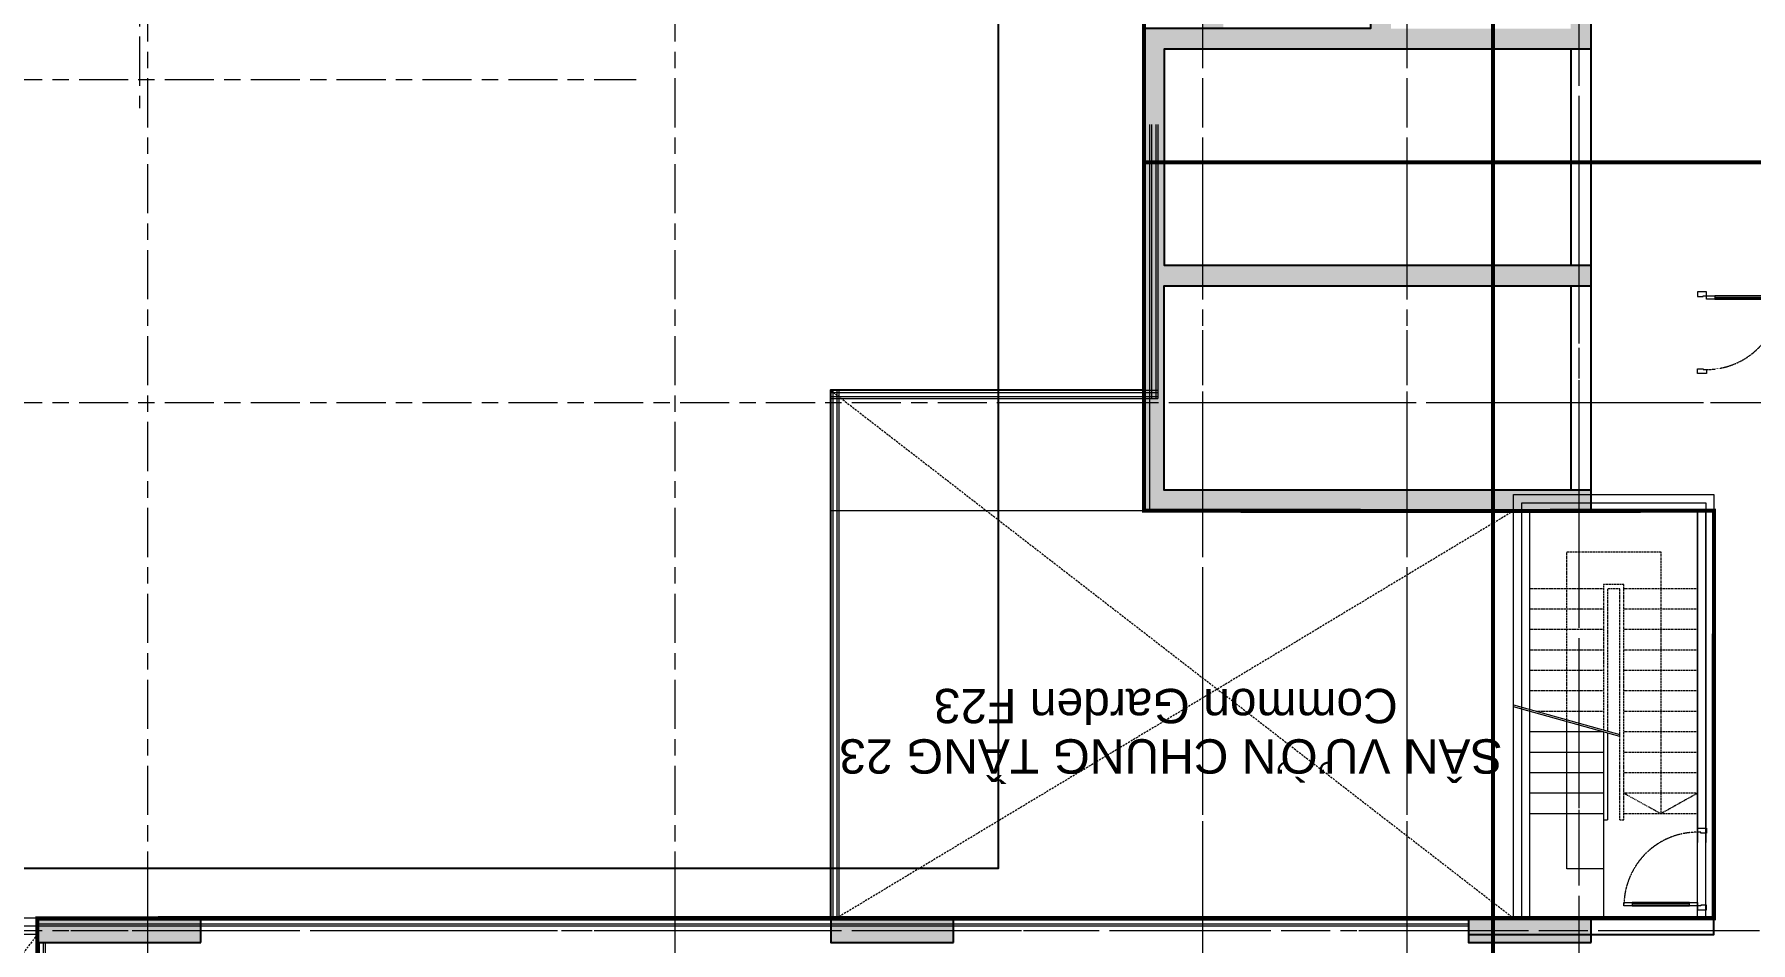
# Model space of a CAD drawing. Header units: millimetres. Extents: x -100356 to 314685, y 446 to 1273965.
# Drawn here: x 49903 to 70891, y 1105814 to 1116914 of the extents above; entities that cross this region are included whole.
import ezdxf
from ezdxf.xclip import XClip

# ---------------------------------------------------------------- set-up
doc = ezdxf.new("R2010")
doc.units = ezdxf.units.MM
doc.header["$XCLIPFRAME"] = 2
for name, pattern in [('20180221 BF$0$Core - tb$0$HIDDEN', [0.375, 0.25, -0.125]), ('A1 - dp$0$HIDDEN', [0.375, 0.25, -0.125]), ('CENTER', [2, 1.25, -0.25, 0.25, -0.25]), ('CENTER2', [28.574999999999996, 19.05, -3.174999999999999, 3.174999999999999, -3.174999999999999]), ('Core - tb$0$HIDDEN', [0.375, 0.25, -0.125]), ('Dash', [6, 3, -3]), ('HIDDEN', [0.375, 0.25, -0.125]), ('Kume - Grid Line', [10.5, 5.999999999999999, -1.25, 2, -1.25])]:
    doc.linetypes.add(name, pattern=pattern)
for name, color, linetype, lineweight in [('$0$FURNITURE', 8, 'Continuous', 5), ('$0$TUONG 2', 2, 'Continuous', 35), ('20180221 BF$0$TUONG 2', 2, 'Continuous', 25), ('A-_ANOT----_D', 7, 'Continuous', 5), ('A-_ROOM----_H', 8, 'Continuous', 9), ('A.Axis', 251, 'CENTER2', 13), ('A.Wall', 2, 'Continuous', 25), ('A1 - dp$0$A.Thin', 8, 'Continuous', 13), ('A1 - dp$0$FURNITURE', 8, 'Continuous', 5), ('Core - tb$0$CUA', 5, 'Continuous', 9), ('Hatch-wall', 251, 'Continuous', 5), ('KÍNH', 150, 'Continuous', 9), ('LC.HA', 250, 'Continuous', 9), ('LGI', 250, 'CENTER', 9), ('TEXT', 6, 'Continuous', 20), ('TXT', 1, 'Continuous', 25)]:
    doc.layers.add(name, color=color, linetype=linetype, lineweight=lineweight)
doc.layers.add('STR', color=7, linetype='Continuous')
doc.styles.add('VnArial', font='Font - TrueType - Arial.ttf')

# ---------------------------------------------------------------- blocks, each defined once
blk = doc.blocks.new('*U220')
at = {"layer": '$0$FURNITURE'}
for p, q in [((0, 100), (17500.27795205399, 100.0000066141886)), ((0, 75), (17500.27795205399, 75.00000661418859)), ((0, 25), (17500.27795205399, 25.00000661418858)), ((0, 0), (17500.27795205399, 6.614188582403596e-06))]:
    blk.add_line(p, q, dxfattribs=at)
blk = doc.blocks.new('*U221')
at = {"layer": '$0$FURNITURE'}
for p, q in [((0, 100), (3349.507333313322, 100.0000012659384)), ((0, 75), (3349.507333313322, 75.00000126593837)), ((0, 25), (3349.507333313322, 25.00000126593836)), ((0, 0), (3349.507333313322, 1.265938359457763e-06))]:
    blk.add_line(p, q, dxfattribs=at)
blk = doc.blocks.new('*U222')
at = {"layer": '$0$FURNITURE'}
for p, q in [((0, 100), (3999.993396693291, 100.000001511788)), ((0, 75), (3999.993396693291, 75.00000151178803)), ((0, 25), (3999.993396693291, 25.00000151178803)), ((0, 0), (3999.993396693291, 1.511788025686377e-06))]:
    blk.add_line(p, q, dxfattribs=at)
blk = doc.blocks.new('*U226')
at = {"layer": '$0$FURNITURE'}
for p, q in [((0, 100), (6450.398359066839, 100.0000024379128)), ((0, 75), (6450.398359066839, 75.00000243791278)), ((0, 25), (6450.398359066839, 25.00000243791278)), ((0, 0), (6450.398359066839, 2.437912774607521e-06))]:
    blk.add_line(p, q, dxfattribs=at)
blk = doc.blocks.new('grid tower')
at = {"layer": 'A.Axis', "linetype": 'Kume - Grid Line', "lineweight": 9, "ltscale": 100}
for p, q in [((5849.799126981408, -18372.69118757342), (5849.799126981641, 38890.60686938796)), ((7949.799126981641, 38386.77397704031), (7949.799126981408, -18372.69118757342)), ((10449.79834466649, 38386.77397704031), (10449.79834466625, -18372.69118757342)), ((16899.79834466649, 38386.77397704031), (16899.79834466637, -18372.69118757348)), ((23349.7983446666, 38386.77397704025), (23349.79834466649, -18372.69118757348)), ((48341.18399926659, 19849.9365124742), (-14918.79991812445, 19849.93651247438)), ((48341.18399926659, 13399.9365124742), (-14918.79991812457, 13399.93651247438)), ((23449.79834466637, -18372.69118757348), (23449.79834466637, 9799.935041541816)), ((48341.18399926659, 9449.936512474203), (17376.63848223537, 9449.936512474262))]:
    blk.add_line(p, q, dxfattribs=at)
blk = doc.blocks.new('SECTION SYMBOL')
at = {"layer": 'TXT', "linetype": '20180221 BF$0$Core - tb$0$HIDDEN', "ltscale": 300, "const_width": 50}
for points, elevation in [([(-1199.725483602029, -31835.05622507178), (-1199.725483602029, 11794.64298388502)], -1.04373681160016e-06), ([(19510.77065663371, -10461.77738756104), (-5469.861726235598, -10461.77738756104), (-5469.861726235598, -5230.884368482046), (-37732.83445884188, -5230.884387059661)], -6.93973582104195e-05)]:
    blk.add_lwpolyline(points, dxfattribs=dict(at, elevation=elevation))
blk = doc.blocks.new('X-GRID')
at = {"layer": 'LGI', "ltscale": 1500}
for p, q in [((-36549.99921768496, -7272.626217615769), (-36549.99921768473, 49990.6718393456)), ((-34449.99921768473, 49486.83894699798), (-34449.99921768496, -7272.626217615776)), ((-31949.99999999988, 49486.83894699797), (-31950.00000000012, -7272.626217615774)), ((-25499.99999999988, 49486.83894699794), (-25500, -7272.6262176158)), ((-19049.99999999977, 49486.83894699792), (-19049.99999999988, -7272.626217615814)), ((5008.778208642208, 30950.00148243189), (-57318.59826279082, 30950.00148243203)), ((5008.778208642208, 24500.00148243189), (-57318.59826279094, 24500.00148243203)), ((-18950, -7272.626217615822), (-18950, 20900.00001149947)), ((5008.778208642208, 20550.00148243189), (-25023.159862431, 20550.00148243194))]:
    blk.add_line(p, q, dxfattribs=at)
blk = doc.blocks.new('f23 grid column')
at = {"layer": 'LC.HA'}
h = blk.add_hatch(color=256, dxfattribs=at)
h.dxf.hatch_style = 1
h.paths.add_polyline_path([(-5.00498772226274, -8891.63585098373), (-5.00498772226274, -8391.63585098373), (-255.0049877222627, -8391.63585098373), (-255.0049877222627, -8891.63585098373), (-2455.004987722263, -8891.63585098373), (-2455.004987722263, -311.5316720608971), (-255.0049877222627, -311.5316720608971), (-255.0049877222627, -811.6269479002804), (-5.00498772226274, -811.6269479002804), (-5.00498772226274, -61.53167206089711), (-2705.004987722263, -61.53167206089711), (-2705.004987722263, -8891.63585098373), (-5475.004997391545, -8891.63585098373), (-5475.004997391545, -14782.81064080412), (-5.004987722204532, -14782.81064080412), (-5.004987722204532, -14532.81064080412), (-5225.004997391545, -14532.81064080412), (-5225.004997391545, -12032.81064080412), (-5.004987722204532, -12032.81064080412), (-5.00498772226274, -11782.81064080412), (-5225.004997391545, -11782.81064080412), (-5225.004997391545, -9141.63585098373), (-5.00498772226274, -9141.63585098373)])
h.paths.add_polyline_path([(-5.00498772226274, -1811.62694790028), (-255.0049877222627, -1811.62694790028), (-255.0049877222627, -3011.62694790028), (-5.00498772226274, -3011.62694790028)], flags=17)
h.paths.add_polyline_path([(-5.00498772226274, -4001.629173671128), (-255.0049877222627, -4001.629173671128), (-255.0049877222627, -5201.629173671128), (-5.00498772226274, -5201.629173671128)], flags=17)
h.paths.add_polyline_path([(-5.00498772226274, -6191.631399441976), (-255.0049877222627, -6191.631399441976), (-255.0049877222627, -7391.631399441976), (-5.00498772226274, -7391.631399441976)], flags=17)
h.paths.add_polyline_path([(-4505.004987722263, -6841.635850983788), (-4755.005326742947, -6841.635850983788), (-4755.005326742947, -8891.63585098373), (-4505.004987722263, -8891.63585098373)], flags=17)
h = blk.add_hatch(color=256, dxfattribs=at)
h.dxf.hatch_style = 1
h.paths.add_polyline_path([(-17005.71586361015, -20061.099129637), (-17005.71586361015, -19757.37426292314), (-19005.71586361015, -19757.37426292314), (-19005.71586361015, -20061.099129637)])
h = blk.add_hatch(color=256, dxfattribs=at)
h.dxf.hatch_style = 1
h.paths.add_polyline_path([(-7805.009798458719, -20061.099129637), (-7805.009798458719, -19761.099129637), (-9305.00979845872, -19761.099129637), (-9305.00979845872, -20061.099129637)])
h = blk.add_hatch(color=256, dxfattribs=at)
h.dxf.hatch_style = 1
h.paths.add_polyline_path([(-5.010580773756374, -20061.09911182779), (-5.010580773756374, -19761.09911182779), (-1505.010580773756, -19761.09911182779), (-1505.010580773756, -20061.09911182779)])
at = {"layer": 'STR', "ltscale": 1000}
for points, elevation in [([(-5.009459437860642, -14782.80580169446), (-5.009459437918849, -8891.631011874066), (-5.009459437918849, -61.52683295123279), (-2705.009459437919, -61.52683295123279), (-2705.009459437919, -8891.631011874066), (-5475.009469107201, -8891.631011874066), (-5475.009469107201, -14782.80580169446)], -2.200699189112951e-06), ([(-17005.71586361015, -20061.099129637), (-17005.71586361015, -19757.37426292314), (-19005.71586361015, -19757.37426292314), (-19005.71586361015, -20061.099129637)], -1.156962377512805e-06), ([(-7805.009798458719, -20061.099129637), (-7805.009798458719, -19761.099129637), (-9305.00979845872, -19761.099129637), (-9305.00979845872, -20061.099129637)], -2.200699189112951e-06), ([(-5.010580773756374, -20061.09911182779), (-5.010580773756374, -19761.09911182779), (-1505.010580773756, -19761.09911182779), (-1505.010580773756, -20061.09911182779)], -2.200699189112951e-06)]:
    blk.add_lwpolyline(points, close=True, dxfattribs=dict(at, elevation=elevation))
at = {"layer": 'STR', "ltscale": 1000, "elevation": -2.200699189112951e-06}
for points in [[(-5.009459437860642, -9141.631011874066), (-5225.009469107201, -9141.631011874066), (-5225.009469107201, -11782.80580169446), (-5.009459437860642, -11782.80580169446)], [(-5.009459437860642, -14532.80580169446), (-5225.009469107201, -14532.80580169446), (-5225.009469107201, -12032.80580169446), (-5.009459437860642, -12032.80580169446)]]:
    blk.add_lwpolyline(points, dxfattribs=at)
at = {"layer": 'STR', "elevation": -2.200699189112951e-06}
for points in [[(-255.0094594378606, -9141.631011874066), (-255.0094594378606, -11782.80580169446)], [(-255.0094594378606, -12032.80580169446), (-255.0094594378606, -14532.80580169446)]]:
    blk.add_lwpolyline(points, dxfattribs=at)
at = {"rotation": 180}
blk.add_blockref('X-GRID', (-36705.0097984586, 11038.47167832364, -2.200699189112951e-06), dxfattribs=at)
blk = doc.blocks.new('*U547')
blk.add_line((70.00000000001444, 99.9999999999899), (70.00000000013722, 799.9999999999897))
for points in [[(50, -7.237242930944284e-12), (50.00000000015177, 899.9999999999927), (90.00000000015177, 899.9999999999866), (90, -1.302987944664276e-11)], [(50.00000000001467, 99.99999999999281), (90.00000000001444, 99.999999999987), (90.00000000013722, 799.9999999999868), (50.00000000013722, 799.9999999999925)], [(-1.591615728102624e-11, -110), (59.99999999998408, -110.0000000000087), (59.99999999999409, -40.00000000000868), (49.99999999999409, -40.00000000000724), (50, -7.237242930944284e-12), (0, 0)], [(999.999999999984, -110.0000000001661), (939.999999999984, -110.0000000001574), (939.999999999994, -40.00000000015734), (949.999999999994, -40.00000000015878), (949.9999999999999, -1.587872996520266e-10), (999.9999999999999, -1.659961208735405e-10)]]:
    blk.add_lwpolyline(points, close=True)
at = {"linetype": 'Core - tb$0$HIDDEN'}
blk.add_arc((50, -7.237242930944284e-12), 900, 359.9999999999917, 89.99999999999349, dxfattribs=at)
blk = doc.blocks.new('*U548')
blk.add_line((-70.00000000001432, -99.99999999998997), (-70.00000000013665, -799.9999999999897))
for points in [[(-999.9999999999841, 110.0000000001653), (-939.9999999999841, 110.0000000001567), (-939.9999999999941, 40.00000000015663), (-949.9999999999941, 40.00000000015807), (-949.9999999999999, 1.580649147849706e-10), (-999.9999999999999, 1.65235285413519e-10)], [(-50, 7.19879233797885e-12), (-50.00000000015109, -899.9999999999927), (-90.00000000015109, -899.9999999999867), (-90, 1.296351055024798e-11)], [(1.580247044330463e-11, 110), (-59.9999999999842, 110.0000000000086), (-59.99999999999409, 40.00000000000863), (-49.99999999999409, 40.0000000000072), (-50, 7.19879233797885e-12), (0, 0)], [(-50.00000000001455, -99.99999999999282), (-90.00000000001432, -99.99999999998707), (-90.00000000013665, -799.9999999999869), (-50.00000000013665, -799.9999999999925)]]:
    blk.add_lwpolyline(points, close=True)
at = {"linetype": 'Core - tb$0$HIDDEN'}
blk.add_arc((-50, 7.19879233797885e-12), 900, 179.9999999999916, 269.9999999999935, dxfattribs=at)
blk = doc.blocks.new('*U550')
at = {"layer": '$0$FURNITURE'}
for p, q in [((0, 100), (1500.655131383852, 100.0000005671691)), ((0, 75), (1500.655131383852, 75.00000056716907)), ((0, 25), (1500.655131383852, 25.00000056716905)), ((0, 0), (1500.655131383852, 5.671690508755301e-07))]:
    blk.add_line(p, q, dxfattribs=at)

msp = doc.modelspace()

# ---------------------------------------------------------------- linework, layer by layer
at = {"color": 3, "linetype": 'Dash', "ltscale": 30, "const_width": 49.99999999999999, "elevation": 6.810414821807968e-05}
msp.add_lwpolyline([(81740.8907744137, 1094510.510617869), (66541.28573566959, 1094510.510617431), (66541.28528616518, 1097410.503743751), (64340.49054658022, 1097410.503402624), (64339.08590858627, 1094510.511014331), (51140.48806455201, 1094510.697453874), (51140.42150482453, 1097410.509787037), (49940.47087348572, 1097410.509786967), (49940.47086910158, 1106110.541830122), (51440.33464052172, 1106110.541830122), (51440.33464052062, 1106113.56623453), (67440.74882111627, 1106113.56623453), (67440.74882111627, 1106113.566237554), (70440.74872964945, 1106113.566237554), (70440.74873996804, 1108110.541836736), (70440.88655457225, 1111092.353189294), (67440.88498018343, 1111089.328788476), (67440.8838347686, 1111089.328788476), (63470.88655457226, 1111092.353189294), (63470.88710429367, 1123210.447527642)], dxfattribs=at)
at = {"layer": '20180221 BF$0$TUONG 2', "ltscale": 0.5, "elevation": 6.914788502967984e-05}
msp.add_lwpolyline([(63470.75032160797, 1112563.964595173), (59640.75411687494, 1112564.059874049), (59640.75413865083, 1106113.661514982)], dxfattribs=at)
at = {"layer": 'A-_ROOM----_H', "ltscale": 0.5, "elevation": 6.914788501104583e-05}
msp.add_lwpolyline([(63540.74753167817, 1111092.353189294), (67440.74874721914, 1111092.353189294), (67440.74874721914, 1111092.353189294), (70440.74873996798, 1111092.353189294), (70440.74873996804, 1106113.566237554), (59640.75412654404, 1106113.566237554), (59640.75411687476, 1112563.964596621), (63540.74753167823, 1112563.964596621)], close=True, dxfattribs=at)
at = {"layer": 'A.Wall', "ltscale": 0.5, "elevation": 6.889558772075077e-05}
msp.add_lwpolyline([(70440.74872964945, 1106113.566237554), (67440.74882115405, 1106113.566237554), (67440.74882115405, 1105913.569590026), (70440.74872964945, 1105913.569590027)], close=True, dxfattribs=at)
at = {"layer": 'A1 - dp$0$A.Thin', "linetype": 'A1 - dp$0$HIDDEN', "ltscale": 100}
for points, elevation in [([(59640.75411687494, 1112564.059874049), (67990.88825473054, 1106113.566237554)], 6.914788502967984e-05), ([(67990.88825473054, 1111089.328788476), (59715.75413865071, 1106114.059861351)], 6.810371922905436e-05), ([(49940.33876208634, 1105913.56623094), (41339.67291449493, 1094713.630670347)], 6.889558775801891e-05)]:
    msp.add_lwpolyline(points, dxfattribs=dict(at, elevation=elevation))
at = {"layer": 'A1 - dp$0$FURNITURE', "ltscale": 0.5, "elevation": 6.914788502967984e-05}
msp.add_lwpolyline([(63470.75032160797, 1111092.353189294), (59640.75411687476, 1111092.353189294), (59640.75411687476, 1112563.964596621), (63470.75032160797, 1112563.964596621)], close=True, dxfattribs=at)
at = {"layer": 'Hatch-wall', "ltscale": 0.5, "elevation": 6.889558775801891e-05}
for points in [[(49940.33876208634, 1106113.56623094), (41139.66433722857, 1106113.56623094), (41139.67306497407, 1094513.630670347), (49740.88622522062, 1094513.630670347)], [(49940.33876208634, 1106013.56623094), (41239.66441246826, 1106013.56623094), (41239.6729897345, 1094613.630670347), (49740.88622522062, 1094613.630670347)], [(49940.33876208634, 1105913.56623094), (41339.66448770795, 1105913.56623094), (41339.67291449493, 1094713.630670347), (49740.88622522062, 1094713.630670347)]]:
    msp.add_lwpolyline(points, dxfattribs=at)
at = {"layer": 'KÍNH', "ltscale": 0.5}
for points, elevation in [([(67990.88825473054, 1106113.566237554), (67990.88825473054, 1111289.328788476), (70440.88655457243, 1111289.328788476), (70440.88655457231, 1107039.328809419)], 6.810371922905436e-05), ([(68090.88881007476, 1108688.088254974), (68090.88827607977, 1111189.328788476), (70340.88655457243, 1111189.328788476), (70340.88655457231, 1107039.337772507)], 6.810371922905436e-05), ([(68190.88881600676, 1108660.302683883), (68190.888297429, 1111089.328788476), (70240.88655457243, 1111089.328788476), (70240.88655457231, 1107039.346735594)], 6.810371922905436e-05), ([(69290.88655457243, 1108333.904362696), (67990.88880857434, 1108695.116139153)], 6.810371922905436e-05), ([(69296.2408257317, 1108353.174333645), (67996.24307973361, 1108714.386110101)], 6.810371922905436e-05), ([(68090.88949909578, 1106113.566237554), (68090.88881448859, 1108714.29430068)], 6.990434796744442e-05), ([(68190.88949947209, 1106113.566237554), (68190.88882042059, 1108686.508729589)], 6.990434796744442e-05), ([(69090.88935417157, 1108389.438402374), (68190.99242968111, 1108389.519060925)], 6.810371922905436e-05), ([(69090.92481083794, 1106714.208236415), (68640.9852889949, 1106714.208236415), (68640.92875469323, 1108561.462571136)], 6.990434796744442e-05), ([(69090.88935417157, 1108389.474723695), (69090.92481083794, 1107314.850235276), (69140.92481083794, 1107314.850235276)], 6.810371922905436e-05), ([(69140.88935417157, 1108375.581938974), (69140.92481083794, 1107314.850235276)], 6.810371922905436e-05), ([(69090.9565765627, 1108139.44124872), (68191.05965207225, 1108139.521907271)], 6.810371922905436e-05), ([(69090.88935417157, 1107889.444107116), (68190.99242968111, 1107889.524765667)], 6.810371922905436e-05), ([(69090.88935417157, 1107639.446959487), (68190.99242968111, 1107639.527618038)], 6.810371922905436e-05), ([(69090.88935417157, 1107389.449811858), (68190.99242968111, 1107389.530470409)], 6.810371922905436e-05), ([(69090.92481083794, 1107314.850235276), (69090.92481083794, 1106113.566237554)], 6.990434796744442e-05)]:
    msp.add_lwpolyline(points, dxfattribs=dict(at, elevation=elevation))
at = {"layer": 'KÍNH', "elevation": 6.889558772075077e-05}
for points in [[(70240.74873996798, 1106113.566237554), (70240.74873996798, 1111092.353189294)], [(70340.74873996798, 1106113.566237554), (70340.74873996798, 1111092.353189294)], [(70440.74873996798, 1106113.566237554), (70440.74873996798, 1111092.353189294)]]:
    msp.add_lwpolyline(points, dxfattribs=at)
at = {"layer": 'KÍNH', "linetype": 'HIDDEN', "ltscale": 50, "elevation": 6.810371922905436e-05}
for points in [[(68640.92890975483, 1108535.256481119), (68640.94089192634, 1110139.458765053), (68640.94089192634, 1110589.458765053), (69790.88655457237, 1110589.458765053), (69790.59972933841, 1107389.387096202)], [(69090.88935417157, 1110139.418435777), (68190.99242968111, 1110139.499094329)], [(69290.9220112388, 1107314.850235276), (69340.9220112388, 1107314.850235276), (69340.88655457243, 1110189.328788476), (69090.88935417157, 1110189.328788476), (69090.88935417157, 1108410.232409375)], [(69290.88655457243, 1107314.850235276), (69290.88655457243, 1110139.328788476), (69140.88935417157, 1110139.328788476), (69140.88935417157, 1108396.339624654)], [(70240.88655457231, 1110139.315360518), (69340.88655457243, 1110139.396028308)], [(69090.88935417157, 1109889.421288148), (68190.99242968111, 1109889.5019467)], [(70240.88655457231, 1109889.318212889), (69340.88655457243, 1109889.398880679)], [(69090.88935417157, 1109639.424140519), (68190.99242968111, 1109639.504799071)], [(70240.88655457231, 1109639.32106526), (69340.88655457243, 1109639.40173305)], [(69090.88935417157, 1109389.42699289), (68190.99242968111, 1109389.507651441)], [(70240.88655457231, 1109389.323917631), (69340.88655457243, 1109389.404585421)], [(69090.88935417157, 1109139.429845261), (68190.99242968111, 1109139.510503812)], [(70240.88655457231, 1109139.326770002), (69340.88655457243, 1109139.407437792)], [(69090.88935417157, 1108889.432697632), (68190.99242968111, 1108889.513356183)], [(70240.88655457231, 1108889.329622373), (69340.88655457243, 1108889.410290163)], [(69090.88935417157, 1108639.435550003), (68265.7232496197, 1108639.509510366)], [(70240.88655457231, 1108639.332474744), (69340.88655457243, 1108639.413142534)], [(70240.88655457231, 1108389.335327115), (69340.88655457243, 1108389.415994905)], [(70240.95377696345, 1108139.33817346), (69340.95377696356, 1108139.418841251)], [(70240.88655457231, 1107889.341031857), (69340.88655457243, 1107889.421699647)], [(70240.88655457231, 1107639.343884228), (69340.88655457243, 1107639.424552018)], [(70240.88655457231, 1107639.331436399), (69790.86414710867, 1107389.374624673), (69340.88655457243, 1107639.412104189)], [(70240.88655457231, 1107389.346736599), (69340.88655457243, 1107389.427404389)]]:
    msp.add_lwpolyline(points, dxfattribs=at)

# ---------------------------------------------------------------- block references
at = {"layer": '$0$TUONG 2'}
for name, p, rotation in [('*U221', (63540.74753167817, 1115813.47192846, 6.914788501104583e-05), 270), ('*U226', (59640.75413621298, 1112563.964596621, 6.914788502967984e-05), 270), ('*U220', (67440.74882115405, 1106113.566237554, 6.889558772075077e-05), 180)]:
    msp.add_blockref(name, p, dxfattribs=dict(at, rotation=rotation))
at = {"layer": '$0$TUONG 2', "xscale": -1}
for name, p, rotation in [('*U222', (59640.75413621298, 1112563.964596621, 6.914788502967984e-05), 180), ('*U550', (49940.33874953834, 1104313.404729967, 6.889558772075077e-05), 270.0000000000001)]:
    msp.add_blockref(name, p, dxfattribs=dict(at, rotation=rotation))
ref = msp.add_blockref('f23 grid column', (68945.89602367945, 1125875.158990988, 7.134858421879019e-05))
XClip(ref).set_block_clipping_path([(-38143.79902760382, 12874.27285852516), (-38143.79902760382, -960.9112009968958), (-27130.55995442334, -960.9112009968958), (-27130.55995442334, -10223.773987729626), (-20127.12100607605, -10223.773987729626), (-20127.12100607605, -3944.1828265035874), (-7256.268717605446, -3944.1828265035874), (-7256.268717605446, -19155.955160359445), (-20848.146295000624, -19155.955160359445), (-20848.146295000624, -33200.241086101625), (15642.269558181288, -33200.241086101625), (15642.269558181288, 13456.01903894404), (-37345.1452426936, 13456.019038943923)])
at = {"layer": 'A-_ANOT----_D', "rotation": 180}
msp.add_blockref('grid tower', (74640.67544946993, 1125813.47191224, 6.914788502967984e-05), dxfattribs=at)
at = {"layer": 'Core - tb$0$CUA', "rotation": 270}
for name, p in [('*U547', (70350.88655457231, 1113768.050786478, 6.810423791581296e-05)), ('*U548', (70240.82161617825, 1106213.566237554, 6.889571068583171e-05))]:
    msp.add_blockref(name, p, dxfattribs=at)
at = {"layer": 'TEXT'}
msp.add_blockref('SECTION SYMBOL', (68940.88656424124, 1125810.51248138, 6.810414821807968e-05), dxfattribs=at)

# ---------------------------------------------------------------- texts
at = {"layer": 'TEXT', "style": 'VnArial'}
for s, p in [('Common Garden F23', (66575.62648040474, 1108915.559754564, 0.000136207867447134)), ('SÂN VƯỜN CHUNG TẦNG 23', (67855.9719558968, 1108299.795570705, 0.000136207867447134))]:
    msp.add_text(s, height=420, rotation=180, dxfattribs=at).set_placement(p)

doc.saveas('drawing.dxf')
